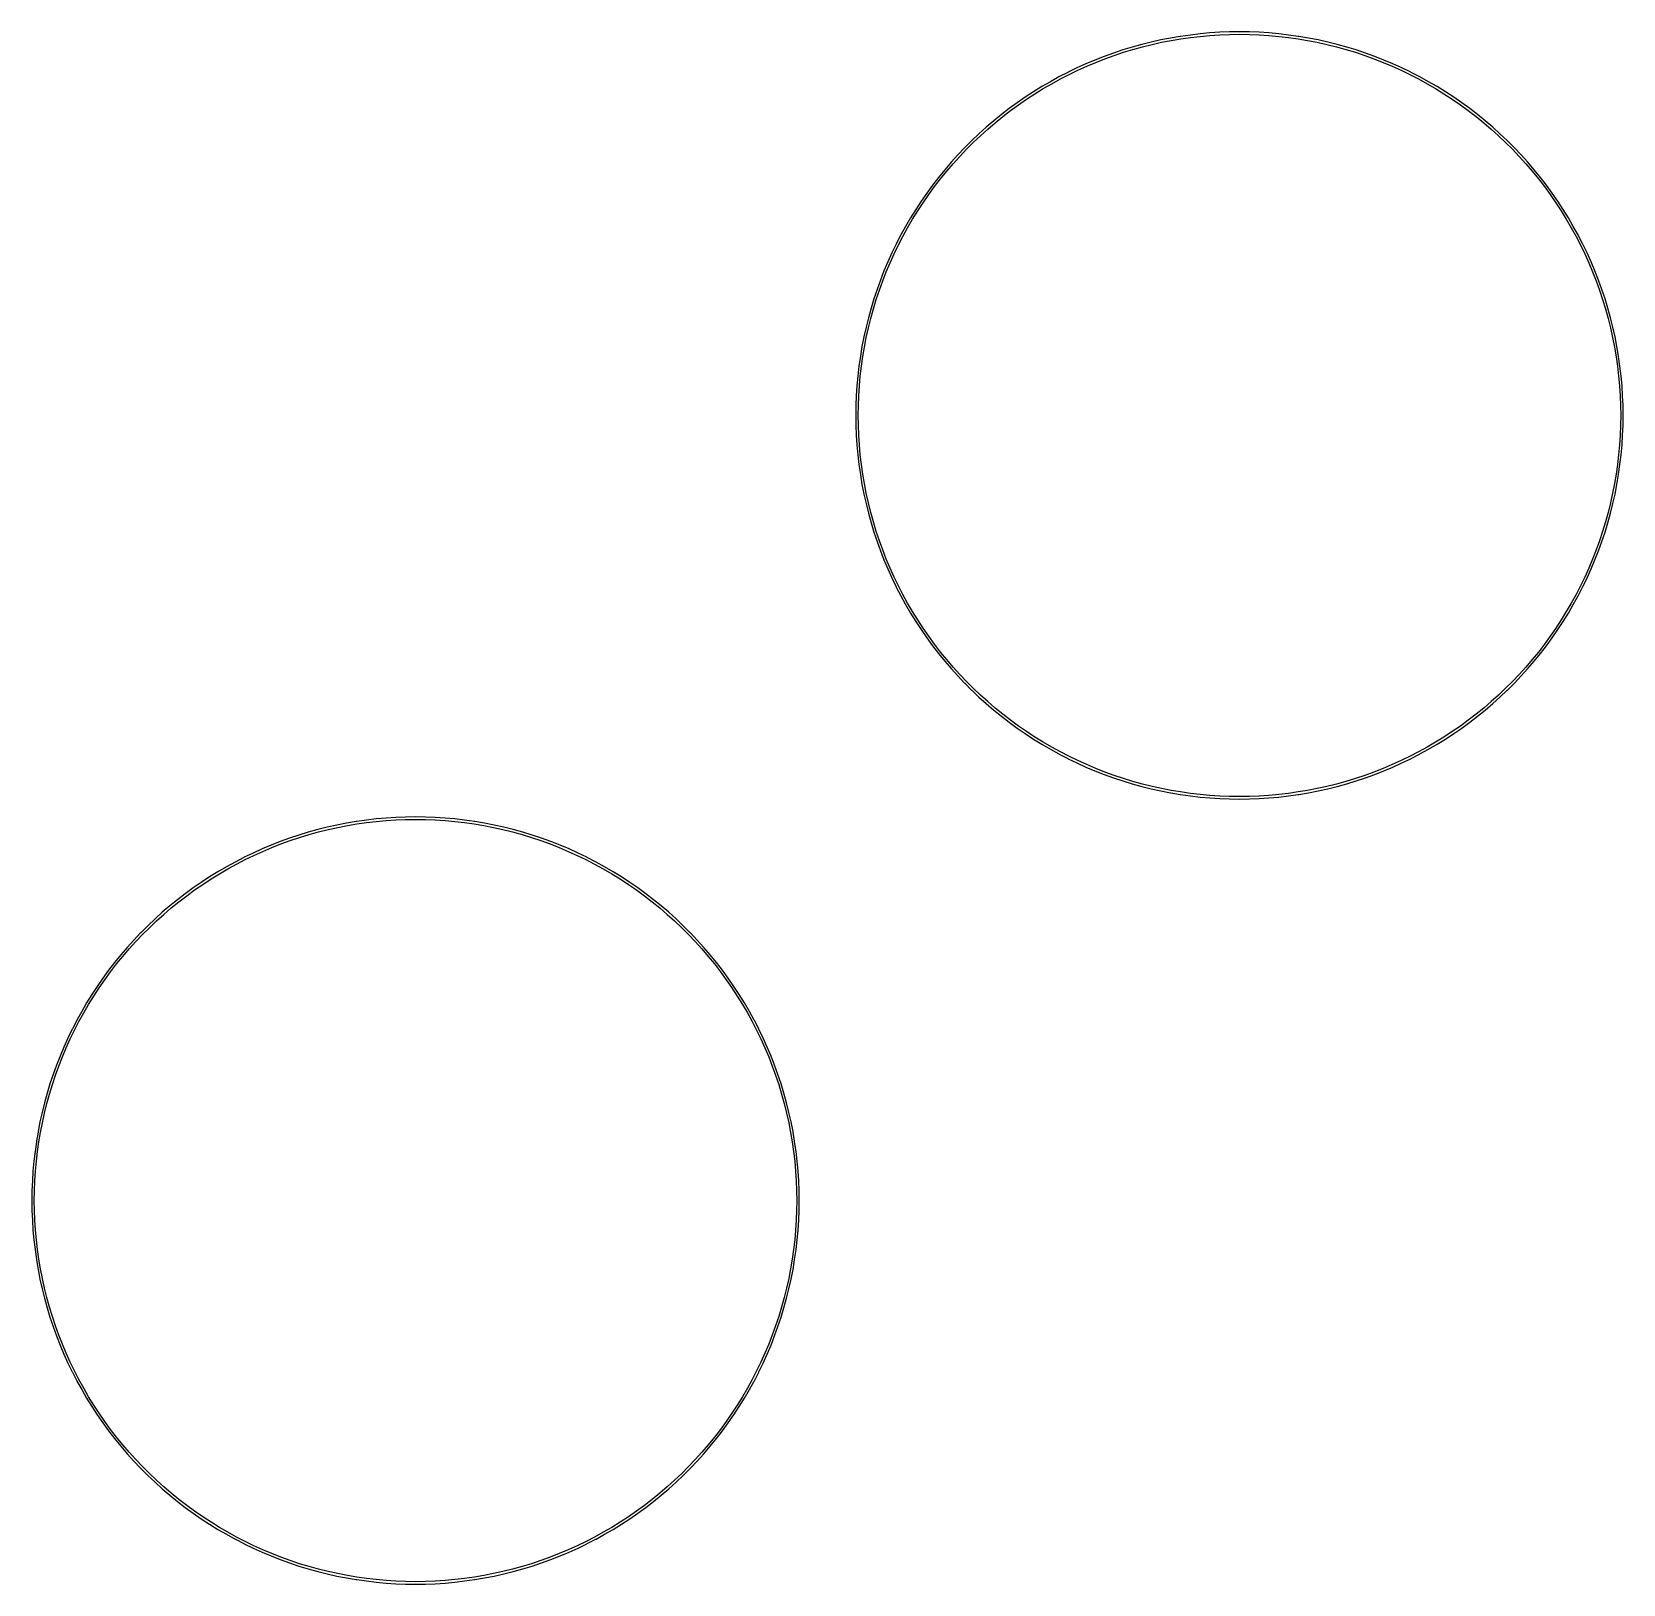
# Model space of a CAD drawing. Extents: x 6 to 66, y 0 to 129.
# Drawn here: x 44.13 to 50.47, y 35.47 to 41.66 of the extents above; entities that cross this region are included whole.
import ezdxf

# ---------------------------------------------------------------- set-up
doc = ezdxf.new("R2010")
doc.units = 0

msp = doc.modelspace()

# ---------------------------------------------------------------- linework, layer by layer
at = {"color": 34, "true_color": 0x008000}
for points in [[(48.90236, 41.65638, 0), (48.86325, 41.65485, 0), (48.82413, 41.65231, 0), (48.78501, 41.64876, 0), (48.7459, 41.64418, 0), (48.70704, 41.63859, 0), (48.7055, 41.63835, 0), (48.6669, 41.632, 0), (48.62829, 41.62438, 0), (48.58993, 41.61575, 0), (48.55183, 41.60635, 0), (48.51399, 41.59594, 0), (48.4764, 41.58451, 0), (48.43906, 41.57206, 0), (48.40223, 41.5586, 0), (48.36565, 41.54437, 0), (48.32958, 41.52913, 0), (48.29377, 41.51288, 0), (48.25846, 41.49586, 0), (48.25708, 41.49516, 0), (48.22203, 41.47712, 0), (48.18774, 41.45807, 0), (48.15371, 41.43826, 0), (48.12043, 41.41769, 0), (48.08741, 41.39609, 0), (48.05515, 41.37374, 0), (48.0234, 41.35063, 0), (47.99242, 41.32674, 0), (47.96194, 41.30186, 0), (47.93196, 41.27646, 0), (47.90301, 41.25005, 0), (47.87456, 41.22312, 0), (47.87346, 41.22202, 0), (47.87345, 41.222, 0), (47.84662, 41.19518, 0), (47.84552, 41.19409, 0), (47.8186, 41.16564, 0), (47.79218, 41.13668, 0), (47.76678, 41.10671, 0), (47.74189, 41.07623, 0), (47.71802, 41.04524, 0), (47.6949, 41.01348, 0), (47.67255, 40.98122, 0), (47.65096, 40.94821, 0), (47.63039, 40.91494, 0), (47.61057, 40.88089, 0), (47.59152, 40.84661, 0), (47.57349, 40.81156, 0), (47.57279, 40.81018, 0), (47.55577, 40.77488, 0), (47.53951, 40.73906, 0), (47.52427, 40.70299, 0), (47.51005, 40.66642, 0), (47.49659, 40.62959, 0), (47.48414, 40.59225, 0), (47.47271, 40.55466, 0), (47.4623, 40.51681, 0), (47.4529, 40.47871, 0), (47.44426, 40.44036, 0), (47.43664, 40.40175, 0), (47.43029, 40.36314, 0), (47.43005, 40.36161, 0), (47.42446, 40.32275, 0), (47.41989, 40.28363, 0), (47.41633, 40.24452, 0), (47.41379, 40.20539, 0), (47.41227, 40.16628, 0), (47.41176, 40.12692, 0), (47.41227, 40.08753, 0), (47.41379, 40.04843, 0), (47.41633, 40.00931, 0), (47.41989, 39.9702, 0), (47.42446, 39.93108, 0), (47.43005, 39.89222, 0), (47.43029, 39.89069, 0), (47.43664, 39.85208, 0), (47.44426, 39.81347, 0), (47.4529, 39.77512, 0), (47.4623, 39.73702, 0), (47.47271, 39.69917, 0), (47.48414, 39.66158, 0), (47.49659, 39.62424, 0), (47.51005, 39.58741, 0), (47.52427, 39.55084, 0), (47.53951, 39.51477, 0), (47.55577, 39.47894, 0), (47.57279, 39.44365, 0), (47.57349, 39.44227, 0), (47.59152, 39.40722, 0), (47.61057, 39.37292, 0), (47.63039, 39.33889, 0), (47.65096, 39.30561, 0), (47.67255, 39.27259, 0), (47.6949, 39.24034, 0), (47.71802, 39.20859, 0), (47.74189, 39.1776, 0), (47.76678, 39.14712, 0), (47.79218, 39.11715, 0), (47.8186, 39.08818, 0), (47.84552, 39.05974, 0), (47.84662, 39.05865, 0), (47.87344, 39.03183, 0), (47.87346, 39.03179, 0), (47.87456, 39.03071, 0), (47.90301, 39.00378, 0), (47.93196, 38.97737, 0), (47.96194, 38.95197, 0), (47.99242, 38.92707, 0), (48.0234, 38.9032, 0), (48.05515, 38.88009, 0), (48.08741, 38.85772, 0), (48.12043, 38.83614, 0), (48.15371, 38.81557, 0), (48.18774, 38.79576, 0), (48.22203, 38.77671, 0), (48.22341, 38.776, 0), (48.25708, 38.75867, 0), (48.25846, 38.75797, 0), (48.29377, 38.74095, 0), (48.32958, 38.7247, 0), (48.36565, 38.70946, 0), (48.40223, 38.69523, 0), (48.43906, 38.68177, 0), (48.4764, 38.66932, 0), (48.51399, 38.65789, 0), (48.55183, 38.64748, 0), (48.58993, 38.63808, 0), (48.62829, 38.62945, 0), (48.6669, 38.62183, 0), (48.66757, 38.62172, 0), (48.7055, 38.61548, 0), (48.70704, 38.61522, 0), (48.7459, 38.60965, 0), (48.78501, 38.60507, 0), (48.82413, 38.60152, 0), (48.86325, 38.59897, 0), (48.90236, 38.59745, 0), (48.94173, 38.59695, 0), (48.9811, 38.59745, 0), (49.02022, 38.59897, 0), (49.05933, 38.60152, 0), (49.09845, 38.60507, 0), (49.13757, 38.60965, 0), (49.17643, 38.61522, 0), (49.17796, 38.61548, 0), (49.21657, 38.62183, 0), (49.25517, 38.62945, 0), (49.29353, 38.63808, 0), (49.33163, 38.64748, 0), (49.36947, 38.65789, 0), (49.40707, 38.66932, 0), (49.4444, 38.68177, 0), (49.48123, 38.69523, 0), (49.51781, 38.70946, 0), (49.55388, 38.7247, 0), (49.58969, 38.74095, 0), (49.625, 38.75797, 0), (49.62638, 38.75867, 0), (49.66005, 38.776, 0), (49.66143, 38.77671, 0), (49.69572, 38.79576, 0), (49.72976, 38.81557, 0), (49.76303, 38.83614, 0), (49.79605, 38.85772, 0), (49.82831, 38.88009, 0), (49.86006, 38.9032, 0), (49.89105, 38.92707, 0), (49.92153, 38.95197, 0), (49.9515, 38.97737, 0), (49.98045, 39.00378, 0), (50.0089, 39.03071, 0), (50.01, 39.03179, 0), (50.03794, 39.05974, 0), (50.06486, 39.08818, 0), (50.09128, 39.11715, 0), (50.11668, 39.14712, 0), (50.14157, 39.1776, 0), (50.16545, 39.20859, 0), (50.18856, 39.24034, 0), (50.21091, 39.27259, 0), (50.2325, 39.30561, 0), (50.25308, 39.33889, 0), (50.27289, 39.37292, 0), (50.29194, 39.40722, 0), (50.30997, 39.44227, 0), (50.31068, 39.44365, 0), (50.32769, 39.47894, 0), (50.34395, 39.51477, 0), (50.35919, 39.55084, 0), (50.37341, 39.58741, 0), (50.38688, 39.62424, 0), (50.39932, 39.66158, 0), (50.41075, 39.69917, 0), (50.42117, 39.73702, 0), (50.43056, 39.77512, 0), (50.4392, 39.81347, 0), (50.44682, 39.85208, 0), (50.45317, 39.89069, 0), (50.45341, 39.89222, 0), (50.459, 39.93108, 0), (50.46357, 39.9702, 0), (50.46713, 40.00931, 0), (50.46967, 40.04843, 0), (50.47119, 40.08753, 0), (50.4717, 40.12692, 0), (50.47119, 40.16628, 0), (50.46967, 40.20539, 0), (50.46713, 40.24452, 0), (50.46357, 40.28363, 0), (50.459, 40.32275, 0), (50.45341, 40.36161, 0), (50.45317, 40.36314, 0), (50.44682, 40.40175, 0), (50.4392, 40.44036, 0), (50.43056, 40.47871, 0), (50.42117, 40.51681, 0), (50.41075, 40.55466, 0), (50.39932, 40.59225, 0), (50.38688, 40.62959, 0), (50.37341, 40.66642, 0), (50.35919, 40.70299, 0), (50.34395, 40.73906, 0), (50.32769, 40.77488, 0), (50.31068, 40.81018, 0), (50.30997, 40.81156, 0), (50.29194, 40.84661, 0), (50.27289, 40.88089, 0), (50.25308, 40.91494, 0), (50.2325, 40.94821, 0), (50.21091, 40.98122, 0), (50.18856, 41.01348, 0), (50.16545, 41.04524, 0), (50.14157, 41.07623, 0), (50.11668, 41.10671, 0), (50.09128, 41.13668, 0), (50.06486, 41.16564, 0), (50.03794, 41.19409, 0), (50.03684, 41.19518, 0), (50.01001, 41.222, 0), (50.01, 41.22202, 0), (50.0089, 41.22312, 0), (49.98045, 41.25005, 0), (49.9515, 41.27646, 0), (49.92153, 41.30186, 0), (49.89105, 41.32674, 0), (49.86006, 41.35063, 0), (49.82831, 41.37374, 0), (49.79605, 41.39609, 0), (49.76303, 41.41769, 0), (49.72976, 41.43826, 0), (49.69572, 41.45807, 0), (49.66143, 41.47712, 0), (49.62638, 41.49516, 0), (49.625, 41.49586, 0), (49.58969, 41.51288, 0), (49.55388, 41.52913, 0), (49.51781, 41.54437, 0), (49.48123, 41.5586, 0), (49.4444, 41.57206, 0), (49.40707, 41.58451, 0), (49.36947, 41.59594, 0), (49.33163, 41.60635, 0), (49.29353, 41.61575, 0), (49.25517, 41.62438, 0), (49.21657, 41.632, 0), (49.17796, 41.63835, 0), (49.17643, 41.63859, 0), (49.13757, 41.64418, 0), (49.09845, 41.64876, 0), (49.05933, 41.65231, 0), (49.02022, 41.65485, 0), (48.9811, 41.65638, 0), (48.94173, 41.65688, 0), (48.90236, 41.65638, 0)], [(49.02022, 38.60888, 0), (48.9811, 38.60736, 0), (48.94173, 38.60685, 0), (48.90236, 38.60736, 0), (48.86325, 38.60888, 0), (48.82413, 38.61142, 0), (48.78501, 38.61498, 0), (48.7459, 38.61954, 0), (48.70714, 38.62513, 0), (48.66996, 38.63125, 0), (48.63135, 38.63886, 0), (48.593, 38.6475, 0), (48.5549, 38.6569, 0), (48.51705, 38.66731, 0), (48.47946, 38.67875, 0), (48.44212, 38.69119, 0), (48.40529, 38.70465, 0), (48.36871, 38.71888, 0), (48.33265, 38.73411, 0), (48.29683, 38.75036, 0), (48.26153, 38.76739, 0), (48.22785, 38.78472, 0), (48.19356, 38.80377, 0), (48.15953, 38.82358, 0), (48.12625, 38.84416, 0), (48.09323, 38.86575, 0), (48.06098, 38.8881, 0), (48.02923, 38.9112, 0), (47.99824, 38.93509, 0), (47.96776, 38.95998, 0), (47.93779, 38.98538, 0), (47.90883, 39.0118, 0), (47.88038, 39.03872, 0), (47.85355, 39.06555, 0), (47.85354, 39.06557, 0), (47.82661, 39.094, 0), (47.8002, 39.12297, 0), (47.7748, 39.15294, 0), (47.74991, 39.18342, 0), (47.72603, 39.21441, 0), (47.70292, 39.24616, 0), (47.68056, 39.27841, 0), (47.65897, 39.31143, 0), (47.6384, 39.34471, 0), (47.61859, 39.37874, 0), (47.59954, 39.41304, 0), (47.58221, 39.44671, 0), (47.56519, 39.48202, 0), (47.54893, 39.51782, 0), (47.53369, 39.5539, 0), (47.51947, 39.59047, 0), (47.50601, 39.6273, 0), (47.49356, 39.66464, 0), (47.48213, 39.70223, 0), (47.47172, 39.74008, 0), (47.46232, 39.77818, 0), (47.45368, 39.81653, 0), (47.44606, 39.85514, 0), (47.43996, 39.89222, 0), (47.43437, 39.93108, 0), (47.4298, 39.9702, 0), (47.42624, 40.00931, 0), (47.4237, 40.04843, 0), (47.42218, 40.08753, 0), (47.42167, 40.12692, 0), (47.42218, 40.16628, 0), (47.4237, 40.20539, 0), (47.42624, 40.24452, 0), (47.4298, 40.28363, 0), (47.43437, 40.32275, 0), (47.43995, 40.36153, 0), (47.44606, 40.39869, 0), (47.45368, 40.4373, 0), (47.46232, 40.47565, 0), (47.47172, 40.51375, 0), (47.48213, 40.5516, 0), (47.49356, 40.58919, 0), (47.50601, 40.62653, 0), (47.51947, 40.66335, 0), (47.53369, 40.69993, 0), (47.54893, 40.73599, 0), (47.56519, 40.77181, 0), (47.58221, 40.80711, 0), (47.59954, 40.84079, 0), (47.61859, 40.87507, 0), (47.6384, 40.90912, 0), (47.65897, 40.94239, 0), (47.68056, 40.9754, 0), (47.70292, 41.00766, 0), (47.72603, 41.03942, 0), (47.74991, 41.07041, 0), (47.7748, 41.10089, 0), (47.8002, 41.13086, 0), (47.82661, 41.15982, 0), (47.85354, 41.18826, 0), (47.85355, 41.18828, 0), (47.88038, 41.21511, 0), (47.90883, 41.24203, 0), (47.93779, 41.26845, 0), (47.96776, 41.29385, 0), (47.99824, 41.31874, 0), (48.02923, 41.34261, 0), (48.06098, 41.36573, 0), (48.09323, 41.38808, 0), (48.12625, 41.40967, 0), (48.15953, 41.43025, 0), (48.19356, 41.45006, 0), (48.22785, 41.46911, 0), (48.26213, 41.48673, 0), (48.29683, 41.50345, 0), (48.33265, 41.51971, 0), (48.36871, 41.53495, 0), (48.40529, 41.54918, 0), (48.44212, 41.56264, 0), (48.47946, 41.57508, 0), (48.51705, 41.5865, 0), (48.5549, 41.59693, 0), (48.593, 41.60633, 0), (48.63135, 41.61496, 0), (48.66996, 41.62258, 0), (48.70807, 41.62884, 0), (48.7459, 41.63427, 0), (48.78501, 41.63885, 0), (48.82413, 41.64241, 0), (48.86325, 41.64495, 0), (48.90236, 41.64647, 0), (48.94173, 41.64698, 0), (48.9811, 41.64647, 0), (49.02022, 41.64495, 0), (49.05933, 41.64241, 0), (49.09845, 41.63885, 0), (49.13757, 41.63427, 0), (49.1754, 41.62884, 0), (49.2135, 41.62258, 0), (49.25211, 41.61496, 0), (49.29047, 41.60633, 0), (49.32857, 41.59693, 0), (49.36641, 41.5865, 0), (49.404, 41.57508, 0), (49.44134, 41.56264, 0), (49.47817, 41.54918, 0), (49.51475, 41.53495, 0), (49.55082, 41.51971, 0), (49.58663, 41.50345, 0), (49.62134, 41.48673, 0), (49.65561, 41.46911, 0), (49.6899, 41.45006, 0), (49.72393, 41.43025, 0), (49.75721, 41.40967, 0), (49.79023, 41.38808, 0), (49.82249, 41.36573, 0), (49.85424, 41.34261, 0), (49.88522, 41.31874, 0), (49.9157, 41.29385, 0), (49.94568, 41.26845, 0), (49.97463, 41.24203, 0), (50.00308, 41.21511, 0), (50.02991, 41.18828, 0), (50.02992, 41.18826, 0), (50.05685, 41.15982, 0), (50.08326, 41.13086, 0), (50.10866, 41.10089, 0), (50.13356, 41.07041, 0), (50.15743, 41.03942, 0), (50.18055, 41.00766, 0), (50.2029, 40.9754, 0), (50.22449, 40.94239, 0), (50.24506, 40.90912, 0), (50.26487, 40.87507, 0), (50.28392, 40.84079, 0), (50.30125, 40.80711, 0), (50.31827, 40.77181, 0), (50.33453, 40.73599, 0), (50.34977, 40.69993, 0), (50.36399, 40.66335, 0), (50.37745, 40.62653, 0), (50.3899, 40.58919, 0), (50.40133, 40.5516, 0), (50.41174, 40.51375, 0), (50.42114, 40.47565, 0), (50.42978, 40.4373, 0), (50.4374, 40.39869, 0), (50.44359, 40.36105, 0), (50.44909, 40.32275, 0), (50.45367, 40.28363, 0), (50.45722, 40.24452, 0), (50.45976, 40.20539, 0), (50.46129, 40.16628, 0), (50.46179, 40.12692, 0), (50.46129, 40.08753, 0), (50.45976, 40.04843, 0), (50.45722, 40.00931, 0), (50.45367, 39.9702, 0), (50.44909, 39.93108, 0), (50.44358, 39.8927, 0), (50.4374, 39.85514, 0), (50.42978, 39.81653, 0), (50.42114, 39.77818, 0), (50.41174, 39.74008, 0), (50.40133, 39.70223, 0), (50.3899, 39.66464, 0), (50.37745, 39.6273, 0), (50.36399, 39.59047, 0), (50.34977, 39.5539, 0), (50.33453, 39.51782, 0), (50.31827, 39.48202, 0), (50.30125, 39.44671, 0), (50.28392, 39.41304, 0), (50.26487, 39.37874, 0), (50.24506, 39.34471, 0), (50.22449, 39.31143, 0), (50.2029, 39.27841, 0), (50.18055, 39.24616, 0), (50.15743, 39.21441, 0), (50.13356, 39.18342, 0), (50.10866, 39.15294, 0), (50.08326, 39.12297, 0), (50.05685, 39.094, 0), (50.02992, 39.06557, 0), (50.00289, 39.03854, 0), (49.97463, 39.0118, 0), (49.94568, 38.98538, 0), (49.9157, 38.95998, 0), (49.88522, 38.93509, 0), (49.85424, 38.9112, 0), (49.82249, 38.8881, 0), (49.79023, 38.86575, 0), (49.75721, 38.84416, 0), (49.72393, 38.82358, 0), (49.6899, 38.80377, 0), (49.65561, 38.78472, 0), (49.62193, 38.76739, 0), (49.58663, 38.75036, 0), (49.55082, 38.73411, 0), (49.51475, 38.71888, 0), (49.47817, 38.70465, 0), (49.44134, 38.69119, 0), (49.404, 38.67875, 0), (49.36641, 38.66731, 0), (49.32857, 38.6569, 0), (49.29047, 38.6475, 0), (49.25211, 38.63886, 0), (49.2135, 38.63125, 0), (49.17633, 38.62513, 0), (49.13757, 38.61954, 0), (49.09845, 38.61498, 0), (49.05933, 38.61142, 0), (49.02022, 38.60888, 0)], [(46.7527, 35.92843, 0), (46.77963, 35.95688, 0), (46.80604, 35.98584, 0), (46.83144, 36.01581, 0), (46.85633, 36.04629, 0), (46.88021, 36.07728, 0), (46.90332, 36.10902, 0), (46.92568, 36.14128, 0), (46.94727, 36.1743, 0), (46.96784, 36.20758, 0), (46.98765, 36.24161, 0), (47.0067, 36.2759, 0), (47.00741, 36.27727, 0), (47.00741, 36.27728, 0), (47.02474, 36.31096, 0), (47.02544, 36.31234, 0), (47.04246, 36.34764, 0), (47.05871, 36.38346, 0), (47.07395, 36.41952, 0), (47.08818, 36.4561, 0), (47.10164, 36.49293, 0), (47.11409, 36.53027, 0), (47.12552, 36.56786, 0), (47.13593, 36.60571, 0), (47.14533, 36.64381, 0), (47.15396, 36.68216, 0), (47.16158, 36.72077, 0), (47.16793, 36.75938, 0), (47.16818, 36.76091, 0), (47.17376, 36.79977, 0), (47.17834, 36.83889, 0), (47.18189, 36.878, 0), (47.18443, 36.91711, 0), (47.18596, 36.95623, 0), (47.18646, 36.9956, 0), (47.18596, 37.03497, 0), (47.18443, 37.07409, 0), (47.18189, 37.1132, 0), (47.17834, 37.15232, 0), (47.17376, 37.19144, 0), (47.16818, 37.2303, 0), (47.16793, 37.23183, 0), (47.16183, 37.26891, 0), (47.16158, 37.27044, 0), (47.15396, 37.30905, 0), (47.14533, 37.3474, 0), (47.13593, 37.3855, 0), (47.12552, 37.42335, 0), (47.11409, 37.46094, 0), (47.10164, 37.49828, 0), (47.08818, 37.5351, 0), (47.08818, 37.53511, 0), (47.07395, 37.57168, 0), (47.05871, 37.60775, 0), (47.04246, 37.64356, 0), (47.02544, 37.67887, 0), (47.02474, 37.68025, 0), (47.00741, 37.71392, 0), (47.0067, 37.7153, 0), (46.98765, 37.74959, 0), (46.96784, 37.78363, 0), (46.94727, 37.81689, 0), (46.92568, 37.84991, 0), (46.90332, 37.88218, 0), (46.88021, 37.91393, 0), (46.85633, 37.94492, 0), (46.83144, 37.9754, 0), (46.80604, 38.00537, 0), (46.77963, 38.03432, 0), (46.7527, 38.06277, 0), (46.75161, 38.06387, 0), (46.72367, 38.09181, 0), (46.69522, 38.11873, 0), (46.66626, 38.14515, 0), (46.63629, 38.17055, 0), (46.60581, 38.19544, 0), (46.57482, 38.21932, 0), (46.54307, 38.24243, 0), (46.51081, 38.26478, 0), (46.47779, 38.28637, 0), (46.44452, 38.30695, 0), (46.41048, 38.32676, 0), (46.37619, 38.34581, 0), (46.34114, 38.36384, 0), (46.33976, 38.36455, 0), (46.30446, 38.38157, 0), (46.26864, 38.39782, 0), (46.23257, 38.41306, 0), (46.196, 38.42729, 0), (46.15917, 38.44075, 0), (46.12183, 38.45319, 0), (46.08424, 38.46461, 0), (46.04639, 38.47504, 0), (46.00829, 38.48444, 0), (45.96994, 38.49307, 0), (45.93133, 38.50069, 0), (45.89272, 38.50704, 0), (45.89119, 38.50728, 0), (45.85233, 38.51287, 0), (45.81321, 38.51744, 0), (45.7741, 38.521, 0), (45.73498, 38.52353, 0), (45.69587, 38.52506, 0), (45.6565, 38.52557, 0), (45.61713, 38.52506, 0), (45.57801, 38.52353, 0), (45.53889, 38.521, 0), (45.49978, 38.51744, 0), (45.46066, 38.51287, 0), (45.4218, 38.50728, 0), (45.42027, 38.50704, 0), (45.38166, 38.50069, 0), (45.34305, 38.49307, 0), (45.3047, 38.48444, 0), (45.2666, 38.47504, 0), (45.22875, 38.46461, 0), (45.19116, 38.45319, 0), (45.15382, 38.44075, 0), (45.11699, 38.42729, 0), (45.08042, 38.41306, 0), (45.04435, 38.39782, 0), (45.00853, 38.38157, 0), (44.97323, 38.36455, 0), (44.97185, 38.36384, 0), (44.9368, 38.34581, 0), (44.90251, 38.32676, 0), (44.86847, 38.30695, 0), (44.8352, 38.28637, 0), (44.80218, 38.26478, 0), (44.76992, 38.24243, 0), (44.73817, 38.21932, 0), (44.70718, 38.19544, 0), (44.6767, 38.17055, 0), (44.64673, 38.14515, 0), (44.61777, 38.11873, 0), (44.58932, 38.09181, 0), (44.56138, 38.06387, 0), (44.56029, 38.06277, 0), (44.53336, 38.03432, 0), (44.50695, 38.00537, 0), (44.48155, 37.9754, 0), (44.45666, 37.94492, 0), (44.43278, 37.91393, 0), (44.40967, 37.88218, 0), (44.38731, 37.84991, 0), (44.36572, 37.81689, 0), (44.34515, 37.78363, 0), (44.32534, 37.74959, 0), (44.30629, 37.7153, 0), (44.30558, 37.71392, 0), (44.28825, 37.68025, 0), (44.28755, 37.67887, 0), (44.27053, 37.64356, 0), (44.25428, 37.60775, 0), (44.23904, 37.57168, 0), (44.22481, 37.53511, 0), (44.22481, 37.5351, 0), (44.21135, 37.49828, 0), (44.1989, 37.46094, 0), (44.18747, 37.42335, 0), (44.17706, 37.3855, 0), (44.16766, 37.3474, 0), (44.15903, 37.30905, 0), (44.15141, 37.27044, 0), (44.15116, 37.26891, 0), (44.14506, 37.23183, 0), (44.14481, 37.2303, 0), (44.13923, 37.19144, 0), (44.13465, 37.15232, 0), (44.1311, 37.1132, 0), (44.12856, 37.07409, 0), (44.12703, 37.03497, 0), (44.12653, 36.9956, 0), (44.12703, 36.95623, 0), (44.12856, 36.91711, 0), (44.1311, 36.878, 0), (44.13465, 36.83889, 0), (44.13923, 36.79977, 0), (44.14481, 36.76091, 0), (44.14506, 36.75938, 0), (44.15141, 36.72077, 0), (44.15903, 36.68216, 0), (44.16766, 36.64381, 0), (44.17706, 36.60571, 0), (44.18747, 36.56786, 0), (44.1989, 36.53027, 0), (44.21135, 36.49293, 0), (44.22481, 36.4561, 0), (44.23904, 36.41952, 0), (44.25428, 36.38346, 0), (44.27053, 36.34764, 0), (44.28755, 36.31234, 0), (44.28825, 36.31096, 0), (44.30558, 36.27728, 0), (44.30558, 36.27727, 0), (44.30629, 36.2759, 0), (44.32534, 36.24161, 0), (44.34515, 36.20758, 0), (44.36572, 36.1743, 0), (44.38731, 36.14128, 0), (44.40967, 36.10902, 0), (44.43278, 36.07728, 0), (44.45666, 36.04629, 0), (44.48155, 36.01581, 0), (44.50695, 35.98584, 0), (44.53336, 35.95688, 0), (44.56029, 35.92843, 0), (44.58932, 35.8994, 0), (44.61777, 35.87247, 0), (44.64673, 35.84606, 0), (44.6767, 35.82065, 0), (44.70718, 35.79576, 0), (44.73817, 35.77189, 0), (44.76992, 35.74877, 0), (44.80218, 35.72641, 0), (44.8352, 35.70483, 0), (44.86847, 35.68426, 0), (44.90251, 35.66445, 0), (44.9368, 35.6454, 0), (44.93818, 35.64468, 0), (44.97185, 35.62736, 0), (44.97323, 35.62666, 0), (45.00853, 35.60964, 0), (45.04435, 35.59338, 0), (45.08042, 35.57813, 0), (45.11699, 35.56392, 0), (45.15382, 35.55046, 0), (45.19116, 35.53801, 0), (45.22875, 35.52658, 0), (45.2666, 35.51617, 0), (45.3047, 35.50677, 0), (45.34305, 35.49813, 0), (45.38166, 35.49051, 0), (45.42027, 35.48416, 0), (45.4218, 35.48392, 0), (45.46066, 35.47833, 0), (45.49978, 35.47376, 0), (45.53889, 35.47021, 0), (45.57801, 35.46767, 0), (45.61713, 35.46614, 0), (45.6565, 35.46562, 0), (45.69587, 35.46614, 0), (45.73498, 35.46767, 0), (45.7741, 35.47021, 0), (45.81321, 35.47376, 0), (45.85233, 35.47833, 0), (45.89119, 35.48392, 0), (45.89272, 35.48416, 0), (45.93133, 35.49051, 0), (45.96994, 35.49813, 0), (46.00829, 35.50677, 0), (46.04639, 35.51617, 0), (46.08424, 35.52658, 0), (46.12183, 35.53801, 0), (46.15917, 35.55046, 0), (46.196, 35.56392, 0), (46.23257, 35.57813, 0), (46.26864, 35.59338, 0), (46.30446, 35.60964, 0), (46.33976, 35.62666, 0), (46.34114, 35.62736, 0), (46.37481, 35.64468, 0), (46.37619, 35.6454, 0), (46.41048, 35.66445, 0), (46.44452, 35.68426, 0), (46.47779, 35.70483, 0), (46.51081, 35.72641, 0), (46.54307, 35.74877, 0), (46.57482, 35.77189, 0), (46.60581, 35.79576, 0), (46.63629, 35.82065, 0), (46.66626, 35.84606, 0), (46.69522, 35.87247, 0), (46.72367, 35.8994, 0), (46.7527, 35.92843, 0)], [(45.73498, 35.47757, 0), (45.69587, 35.47605, 0), (45.6565, 35.47554, 0), (45.61713, 35.47605, 0), (45.57801, 35.47757, 0), (45.53889, 35.48011, 0), (45.49978, 35.48366, 0), (45.46066, 35.48823, 0), (45.4219, 35.49382, 0), (45.38472, 35.49994, 0), (45.34611, 35.50756, 0), (45.30776, 35.51619, 0), (45.26966, 35.52559, 0), (45.23181, 35.536, 0), (45.19422, 35.54743, 0), (45.15688, 35.55988, 0), (45.12005, 35.57334, 0), (45.08348, 35.58757, 0), (45.04741, 35.60281, 0), (45.0116, 35.61905, 0), (44.9766, 35.63593, 0), (44.94262, 35.65341, 0), (44.90833, 35.67246, 0), (44.87429, 35.69227, 0), (44.84102, 35.71285, 0), (44.808, 35.73444, 0), (44.77574, 35.75679, 0), (44.74399, 35.7799, 0), (44.713, 35.80378, 0), (44.68252, 35.82867, 0), (44.65255, 35.85407, 0), (44.62359, 35.88049, 0), (44.59515, 35.90741, 0), (44.56812, 35.93444, 0), (44.54138, 35.9627, 0), (44.51496, 35.99166, 0), (44.48956, 36.02163, 0), (44.46467, 36.05211, 0), (44.44079, 36.0831, 0), (44.41768, 36.11484, 0), (44.39533, 36.14711, 0), (44.37374, 36.18013, 0), (44.35316, 36.2134, 0), (44.33335, 36.24743, 0), (44.3143, 36.28173, 0), (44.29675, 36.31585, 0), (44.27995, 36.3507, 0), (44.2637, 36.38651, 0), (44.24846, 36.42259, 0), (44.23423, 36.45915, 0), (44.22077, 36.49599, 0), (44.20833, 36.53333, 0), (44.1969, 36.57092, 0), (44.18648, 36.60877, 0), (44.17708, 36.64687, 0), (44.16845, 36.68522, 0), (44.16083, 36.72383, 0), (44.15464, 36.76147, 0), (44.14913, 36.79977, 0), (44.14456, 36.83889, 0), (44.141, 36.878, 0), (44.13846, 36.91711, 0), (44.13694, 36.95623, 0), (44.13643, 36.9956, 0), (44.13694, 37.03497, 0), (44.13846, 37.07409, 0), (44.141, 37.1132, 0), (44.14456, 37.15232, 0), (44.14911, 37.19131, 0), (44.14913, 37.19144, 0), (44.15463, 37.22966, 0), (44.16083, 37.26738, 0), (44.16845, 37.30598, 0), (44.17708, 37.34434, 0), (44.18648, 37.38244, 0), (44.1969, 37.42028, 0), (44.20833, 37.45788, 0), (44.22077, 37.49521, 0), (44.23423, 37.53204, 0), (44.24846, 37.56862, 0), (44.2637, 37.60469, 0), (44.27995, 37.6405, 0), (44.29682, 37.6755, 0), (44.3143, 37.70948, 0), (44.33335, 37.74377, 0), (44.35316, 37.77781, 0), (44.37374, 37.81107, 0), (44.39533, 37.84409, 0), (44.41768, 37.87636, 0), (44.44079, 37.90811, 0), (44.46467, 37.9391, 0), (44.48956, 37.96958, 0), (44.51496, 37.99955, 0), (44.54138, 38.0285, 0), (44.5683, 38.05695, 0), (44.59513, 38.08378, 0), (44.59515, 38.08379, 0), (44.62359, 38.11072, 0), (44.65255, 38.13714, 0), (44.68252, 38.16254, 0), (44.713, 38.18743, 0), (44.74399, 38.2113, 0), (44.77574, 38.23442, 0), (44.808, 38.25677, 0), (44.84102, 38.27836, 0), (44.87429, 38.29893, 0), (44.90833, 38.31875, 0), (44.94262, 38.3378, 0), (44.97689, 38.35542, 0), (45.0116, 38.37214, 0), (45.04741, 38.38839, 0), (45.08348, 38.40364, 0), (45.12005, 38.41785, 0), (45.15688, 38.43133, 0), (45.19422, 38.44377, 0), (45.23181, 38.4552, 0), (45.26966, 38.46562, 0), (45.30776, 38.475, 0), (45.34611, 38.48364, 0), (45.38472, 38.49127, 0), (45.42236, 38.49746, 0), (45.46066, 38.50297, 0), (45.49978, 38.50754, 0), (45.53889, 38.51109, 0), (45.57801, 38.51363, 0), (45.61713, 38.51516, 0), (45.6565, 38.51567, 0), (45.69587, 38.51516, 0), (45.73498, 38.51363, 0), (45.7741, 38.51109, 0), (45.81321, 38.50754, 0), (45.85233, 38.50297, 0), (45.89063, 38.49746, 0), (45.92827, 38.49127, 0), (45.96688, 38.48364, 0), (46.00523, 38.475, 0), (46.04333, 38.46562, 0), (46.08118, 38.4552, 0), (46.11877, 38.44377, 0), (46.15611, 38.43133, 0), (46.19294, 38.41785, 0), (46.22951, 38.40364, 0), (46.26558, 38.38839, 0), (46.30139, 38.37214, 0), (46.3361, 38.35542, 0), (46.37037, 38.3378, 0), (46.40466, 38.31875, 0), (46.4387, 38.29893, 0), (46.47197, 38.27836, 0), (46.50499, 38.25677, 0), (46.53725, 38.23442, 0), (46.569, 38.2113, 0), (46.59999, 38.18743, 0), (46.63047, 38.16254, 0), (46.66044, 38.13714, 0), (46.6894, 38.11072, 0), (46.71784, 38.08379, 0), (46.71786, 38.08378, 0), (46.74469, 38.05695, 0), (46.77161, 38.0285, 0), (46.79803, 37.99955, 0), (46.82343, 37.96958, 0), (46.84832, 37.9391, 0), (46.8722, 37.90811, 0), (46.89531, 37.87636, 0), (46.91766, 37.84409, 0), (46.93925, 37.81107, 0), (46.95983, 37.77781, 0), (46.97964, 37.74377, 0), (46.99869, 37.70948, 0), (47.01617, 37.6755, 0), (47.03304, 37.6405, 0), (47.04929, 37.60469, 0), (47.06453, 37.56862, 0), (47.07876, 37.53204, 0), (47.09222, 37.49521, 0), (47.10466, 37.45788, 0), (47.11609, 37.42028, 0), (47.12651, 37.38244, 0), (47.13591, 37.34434, 0), (47.14454, 37.30598, 0), (47.15216, 37.26738, 0), (47.15836, 37.22966, 0), (47.16386, 37.19144, 0), (47.16388, 37.19131, 0), (47.16843, 37.15232, 0), (47.17199, 37.1132, 0), (47.17453, 37.07409, 0), (47.17605, 37.03497, 0), (47.17656, 36.9956, 0), (47.17605, 36.95623, 0), (47.17453, 36.91711, 0), (47.17199, 36.878, 0), (47.16843, 36.83889, 0), (47.16386, 36.79977, 0), (47.15835, 36.76147, 0), (47.15216, 36.72383, 0), (47.14454, 36.68522, 0), (47.13591, 36.64687, 0), (47.12651, 36.60877, 0), (47.11609, 36.57092, 0), (47.10466, 36.53333, 0), (47.09222, 36.49599, 0), (47.07876, 36.45915, 0), (47.06453, 36.42259, 0), (47.04929, 36.38651, 0), (47.03304, 36.3507, 0), (47.01624, 36.31585, 0), (46.99869, 36.28173, 0), (46.97964, 36.24743, 0), (46.95983, 36.2134, 0), (46.93925, 36.18013, 0), (46.91766, 36.14711, 0), (46.89531, 36.11484, 0), (46.8722, 36.0831, 0), (46.84832, 36.05211, 0), (46.82343, 36.02163, 0), (46.79803, 35.99166, 0), (46.77161, 35.9627, 0), (46.74487, 35.93444, 0), (46.71784, 35.90741, 0), (46.6894, 35.88049, 0), (46.66044, 35.85407, 0), (46.63047, 35.82867, 0), (46.59999, 35.80378, 0), (46.569, 35.7799, 0), (46.53725, 35.75679, 0), (46.50499, 35.73444, 0), (46.47197, 35.71285, 0), (46.4387, 35.69227, 0), (46.40466, 35.67246, 0), (46.37037, 35.65341, 0), (46.33639, 35.63593, 0), (46.30139, 35.61905, 0), (46.26558, 35.60281, 0), (46.22951, 35.58757, 0), (46.19294, 35.57334, 0), (46.15611, 35.55988, 0), (46.11877, 35.54743, 0), (46.08118, 35.536, 0), (46.04333, 35.52559, 0), (46.00523, 35.51619, 0), (45.96688, 35.50756, 0), (45.92827, 35.49994, 0), (45.89109, 35.49382, 0), (45.85233, 35.48823, 0), (45.81321, 35.48366, 0), (45.7741, 35.48011, 0), (45.73498, 35.47757, 0)]]:
    msp.add_polyline3d(points, close=True, dxfattribs=at)

doc.saveas('drawing.dxf')
